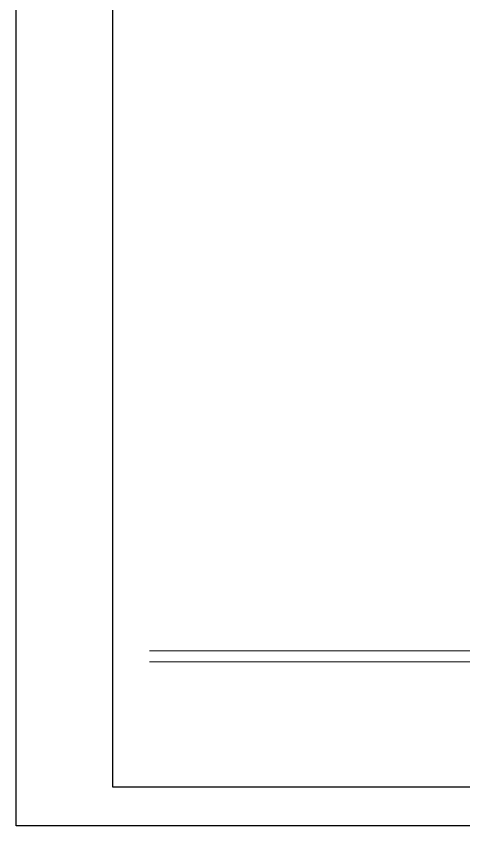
# Model space of a CAD drawing. Header units: millimetres. Extents: x -113526 to 211532, y -79714 to 28306.
# Drawn here: x 64160 to 67118, y -17174 to -11827 of the extents above; entities that cross this region are included whole.
import ezdxf

# ---------------------------------------------------------------- set-up
doc = ezdxf.new("R2010")
doc.units = ezdxf.units.MM
doc.layers.add('填充图样', color=38, linetype='Continuous')

msp = doc.modelspace()

# ---------------------------------------------------------------- linework, layer by layer
at = {"color": 4}
for p, q in [((64160, -17173.6), (64160, -277.5)), ((88053.4, -17173.6), (64160, -17173.6))]:
    msp.add_line(p, q, dxfattribs=at)
at = {"color": 250}
for p, q in [((64799, -16917.6), (64799, -533.5)), ((87797.4, -16917.6), (64799, -16917.6))]:
    msp.add_line(p, q, dxfattribs=at)
at = {"layer": '填充图样', "lineweight": 5, "extrusion": (2e-16, 1, -2e-16)}
for p, q in [((73609.3, -16019.1, 247.2), (65041, -16019.1, 247.2)), ((73609.3, -16019.1, 818), (65041, -16019.1, 818)), ((66707.5, -16019.1, 281.8), (66707.5, -16019.1, 212.6)), ((67244.3, -16019.1, 281.8), (66707.5, -16019.1, 281.8)), ((66707.5, -16019.1, 212.6), (67244.3, -16019.1, 212.6)), ((66707.5, -16019.1, 852.6), (66707.5, -16019.1, 783.4)), ((66707.5, -16019.1, 783.4), (67244.3, -16019.1, 783.4)), ((67209.7, -16019.1, 852.6), (66707.5, -16019.1, 852.6))]:
    msp.add_line(p, q, dxfattribs=at)
at = {"layer": '填充图样', "lineweight": 5}
msp.add_line((65041, -16089.8, 7696.5), (74392.8, -16089.8, 7696.5), dxfattribs=at)

doc.saveas('drawing.dxf')
